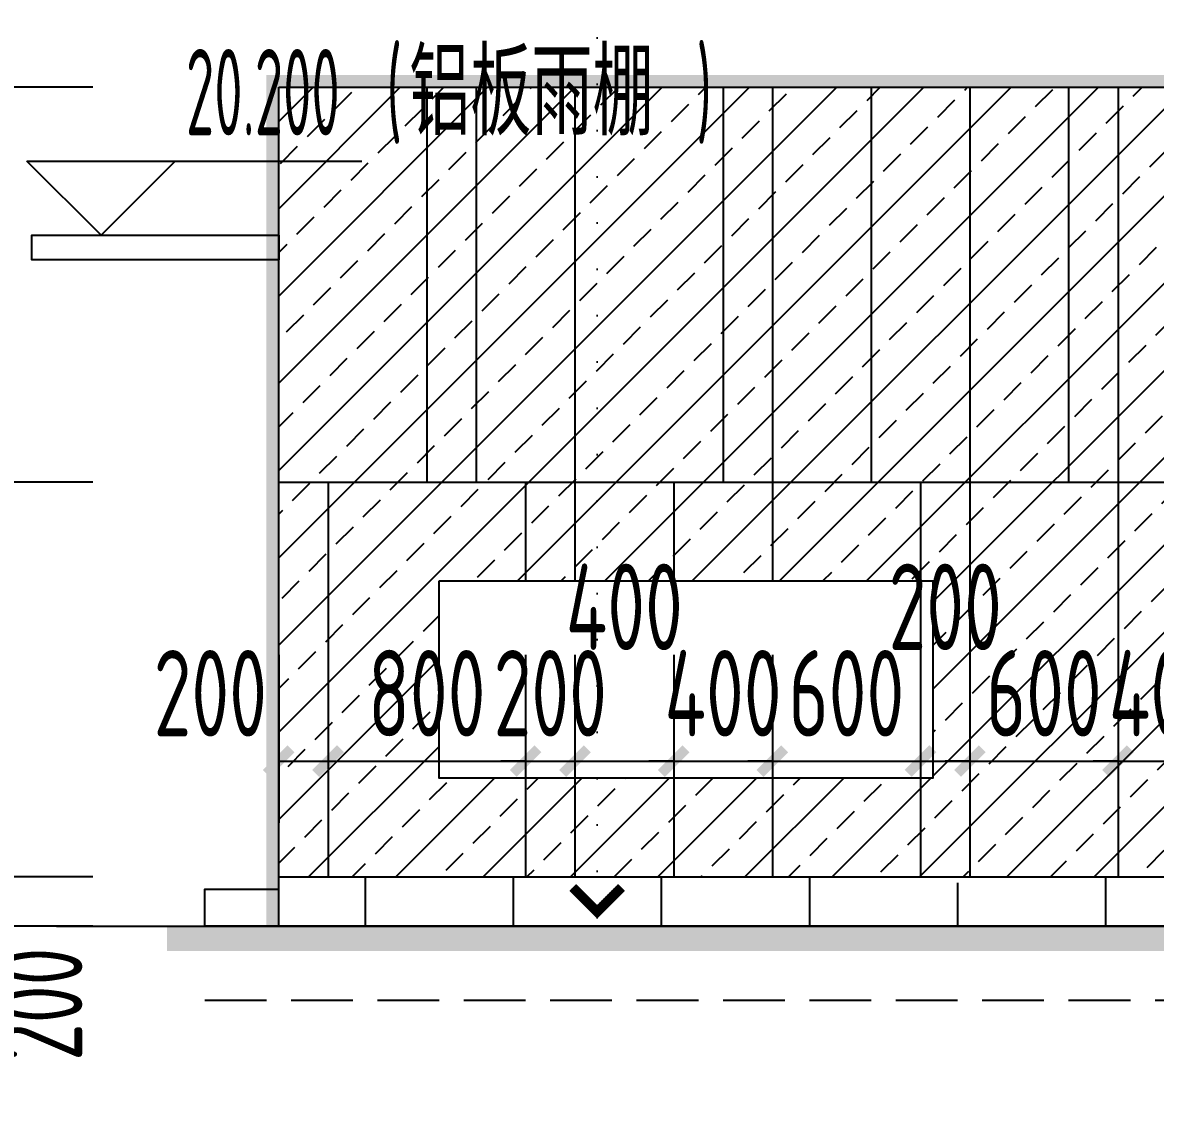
# Model space of a CAD drawing. Extents: x -863035 to 270371, y -8918 to 240488.
# Drawn here: x 208567 to 213156, y 129355 to 133730 of the extents above; entities that cross this region are included whole.
import ezdxf

# ---------------------------------------------------------------- set-up
doc = ezdxf.new("R2010")
doc.units = 0
doc.header["$LTSCALE"] = 1000
doc.header["$MEASUREMENT"] = 0
for name, pattern in [('109-34 轴网$0$L1$0$$AUDIT_BAD_LTYPE1', [0]), ('DASH', [0.35, 0.25, -0.1]), ('DOT2', [0.125, 0, -0.125])]:
    doc.linetypes.add(name, pattern=pattern)
for name, color, linetype in [('01-标注_尺寸', 124, 'Continuous'), ('01-标注_标高', 200, 'Continuous'), ('01-标注_符号', 200, 'Continuous'), ('02-TEXT_标注', 130, 'Continuous'), ('05-填充_156', 156, 'Continuous'), ('A-C_窗', 140, 'Continuous'), ('E-墙面分格', 146, 'Continuous'), ('E-立面轮廓', 241, 'Continuous')]:
    doc.layers.add(name, color=color, linetype=linetype)
doc.styles.add('_TCH_DIM', font='ROS1', dxfattribs={"width": 0.75, "bigfont": 'JD'})
doc.styles.add('_TCH_DIM_T3', font='ROS1', dxfattribs={"width": 0.75, "bigfont": 'JD'})
doc.styles.add('logo-3', font='', dxfattribs={"width": 0.8})
doc.styles.get('logo-3').set_extended_font_data('SimSun')
doc.dimstyles.new('_TCH_ARCH&&100', dxfattribs={"dimtxt": 350, "dimasz": 100, "dimexe": 250, "dimexo": 300, "dimgap": 100, "dimtad": 1, "dimdec": 0, "dimzin": 0, "dimdsep": 46, "dimtxsty": '_TCH_DIM_T3', "dimblk": 'ARCHTICK', "dimcen": 0.09, "dimclrt": 7, "dimazin": 2, "dimtfac": 1, "dimtdec": 0, "dimtix": 1, "dimtmove": 2, "dimatfit": 3, "dimfxl": 0, "dimtolj": 1, "dimtzin": 0, "dimarcsym": 0})
doc.dimstyles.new('副本 ISO-1', dxfattribs={"dimtxt": 2.5, "dimasz": 1.5, "dimexe": 1.25, "dimexo": 0.625, "dimtad": 1, "dimdec": 0, "dimtxsty": 'logo-3', "dimblk": 'ARCHTICK', "dimcen": 2.5, "dimdle": 1, "dimadec": 0, "dimazin": 0, "dimtfac": 1, "dimtdec": 0, "dimtix": 1, "dimtmove": 0, "dimatfit": 3, "dimldrblk": 'AR', "dimfxl": 0, "dimarcsym": 0})

# ---------------------------------------------------------------- blocks, each defined once
blk = doc.blocks.new('_ArchTick')
at = {"color": 0, "linetype": 'ByBlock', "const_width": 0.4}
blk.add_lwpolyline([(-0.5, -0.5), (0.5, 0.5)], dxfattribs=at)
blk = doc.blocks.new('*X7')
at = {"color": 0}
for p, q in [((-1012.3096, 1692.7201), (-1012.3096, 1692.7246)), ((-1012.3095, 1692.7247), (-1012.2858, 1692.7247)), ((-1012.3086, 1692.7191), (-1012.3086, 1692.7256)), ((-1012.3085, 1692.7257), (-1012.2868, 1692.7257)), ((-1012.3076, 1692.7181), (-1012.3076, 1692.7266)), ((-1012.3075, 1692.7267), (-1012.2878, 1692.7267)), ((-1012.3066, 1692.7171), (-1012.3066, 1692.7276)), ((-1012.3065, 1692.7277), (-1012.2888, 1692.7277)), ((-1012.3056, 1692.7161), (-1012.3056, 1692.7286)), ((-1012.3055, 1692.7287), (-1012.2898, 1692.7287)), ((-1012.3046, 1692.7151), (-1012.3046, 1692.7296)), ((-1012.3045, 1692.7297), (-1012.2908, 1692.7297)), ((-1012.3036, 1692.7141), (-1012.3036, 1692.7306)), ((-1012.3035, 1692.7307), (-1012.2918, 1692.7307)), ((-1012.3026, 1692.7131), (-1012.3026, 1692.7316)), ((-1012.3025, 1692.7317), (-1012.2928, 1692.7317)), ((-1012.3016, 1692.7121), (-1012.3016, 1692.7326)), ((-1012.3015, 1692.7327), (-1012.2938, 1692.7327)), ((-1012.3006, 1692.7111), (-1012.3006, 1692.7336)), ((-1012.3005, 1692.7337), (-1012.2948, 1692.7337)), ((-1012.2996, 1692.7101), (-1012.2996, 1692.7346)), ((-1012.2995, 1692.7347), (-1012.2958, 1692.7347)), ((-1012.2986, 1692.7091), (-1012.2986, 1692.7356)), ((-1012.2985, 1692.7357), (-1012.2968, 1692.7357)), ((-1012.2976, 1692.7081), (-1012.2976, 1692.7364)), ((-1012.2966, 1692.7071), (-1012.2966, 1692.7354)), ((-1012.2956, 1692.7061), (-1012.2956, 1692.7344)), ((-1012.2946, 1692.7051), (-1012.2946, 1692.7334)), ((-1012.2936, 1692.7041), (-1012.2936, 1692.7324)), ((-1012.2926, 1692.7031), (-1012.2926, 1692.7314)), ((-1012.2916, 1692.7021), (-1012.2916, 1692.7304)), ((-1012.2906, 1692.7011), (-1012.2906, 1692.7294)), ((-1012.2896, 1692.7001), (-1012.2896, 1692.7284)), ((-1012.2886, 1692.6991), (-1012.2886, 1692.7274)), ((-1012.2876, 1692.6981), (-1012.2876, 1692.7264)), ((-1012.2866, 1692.6971), (-1012.2866, 1692.7254)), ((-1012.2856, 1692.6961), (-1012.2856, 1692.7244)), ((-1012.3116, 1692.7221), (-1012.3116, 1692.7226)), ((-1012.3115, 1692.7227), (-1012.2838, 1692.7227)), ((-1012.3111, 1692.7217), (-1012.2828, 1692.7217)), ((-1012.3106, 1692.7211), (-1012.3106, 1692.7236)), ((-1012.3105, 1692.7237), (-1012.2848, 1692.7237)), ((-1012.3101, 1692.7207), (-1012.2818, 1692.7207)), ((-1012.3091, 1692.7197), (-1012.2808, 1692.7197)), ((-1012.3081, 1692.7187), (-1012.2798, 1692.7187)), ((-1012.3071, 1692.7177), (-1012.2788, 1692.7177)), ((-1012.3061, 1692.7167), (-1012.2778, 1692.7167)), ((-1012.3051, 1692.7157), (-1012.2768, 1692.7157)), ((-1012.3041, 1692.7147), (-1012.2758, 1692.7147)), ((-1012.3031, 1692.7137), (-1012.2748, 1692.7137)), ((-1012.3021, 1692.7127), (-1012.2738, 1692.7127)), ((-1012.3011, 1692.7117), (-1012.2728, 1692.7117)), ((-1012.3001, 1692.7107), (-1012.2718, 1692.7107)), ((-1012.2991, 1692.7097), (-1012.2708, 1692.7097)), ((-1012.2981, 1692.7087), (-1012.2698, 1692.7087)), ((-1012.2971, 1692.7077), (-1012.2688, 1692.7077)), ((-1012.2961, 1692.7067), (-1012.2678, 1692.7067)), ((-1012.2951, 1692.7057), (-1012.2668, 1692.7057)), ((-1012.2941, 1692.7047), (-1012.2658, 1692.7047)), ((-1012.2931, 1692.7037), (-1012.2648, 1692.7037)), ((-1012.2921, 1692.7027), (-1012.2638, 1692.7027)), ((-1012.2911, 1692.7017), (-1012.2628, 1692.7017)), ((-1012.2901, 1692.7007), (-1012.2618, 1692.7007)), ((-1012.2891, 1692.6997), (-1012.2608, 1692.6997)), ((-1012.2881, 1692.6987), (-1012.2598, 1692.6987)), ((-1012.2871, 1692.6977), (-1012.2588, 1692.6977)), ((-1012.2861, 1692.6967), (-1012.2578, 1692.6967)), ((-1012.2851, 1692.6957), (-1012.2568, 1692.6957)), ((-1012.2846, 1692.6951), (-1012.2846, 1692.7234)), ((-1012.2836, 1692.6941), (-1012.2836, 1692.7224)), ((-1012.2826, 1692.6931), (-1012.2826, 1692.7214)), ((-1012.2816, 1692.6921), (-1012.2816, 1692.7204)), ((-1012.2806, 1692.6911), (-1012.2806, 1692.7194)), ((-1012.2796, 1692.6901), (-1012.2796, 1692.7184)), ((-1012.2786, 1692.6891), (-1012.2786, 1692.7174)), ((-1012.2776, 1692.6881), (-1012.2776, 1692.7164)), ((-1012.2766, 1692.6871), (-1012.2766, 1692.7154)), ((-1012.2756, 1692.6861), (-1012.2756, 1692.7144)), ((-1012.2746, 1692.6851), (-1012.2746, 1692.7134)), ((-1012.2736, 1692.6841), (-1012.2736, 1692.7124)), ((-1012.2726, 1692.6831), (-1012.2726, 1692.7114)), ((-1012.2716, 1692.6821), (-1012.2716, 1692.7104)), ((-1012.2706, 1692.6811), (-1012.2706, 1692.7094)), ((-1012.2696, 1692.6801), (-1012.2696, 1692.7084)), ((-1012.2686, 1692.6791), (-1012.2686, 1692.7074)), ((-1012.2676, 1692.6781), (-1012.2676, 1692.7064)), ((-1012.2666, 1692.6771), (-1012.2666, 1692.7054)), ((-1012.2656, 1692.6761), (-1012.2656, 1692.7044)), ((-1012.2646, 1692.6751), (-1012.2646, 1692.7034)), ((-1012.2636, 1692.6741), (-1012.2636, 1692.7024)), ((-1012.2626, 1692.6731), (-1012.2626, 1692.7014)), ((-1012.2616, 1692.6721), (-1012.2616, 1692.7004)), ((-1012.2606, 1692.6711), (-1012.2606, 1692.6994)), ((-1012.2596, 1692.6701), (-1012.2596, 1692.6984)), ((-1012.2586, 1692.6424), (-1012.2586, 1692.6974)), ((-1012.2576, 1692.6434), (-1012.2576, 1692.6964)), ((-1012.2841, 1692.6947), (-1012.2558, 1692.6947)), ((-1012.2831, 1692.6937), (-1012.2548, 1692.6937)), ((-1012.2821, 1692.6927), (-1012.2538, 1692.6927)), ((-1012.2811, 1692.6917), (-1012.2528, 1692.6917)), ((-1012.2801, 1692.6907), (-1012.2518, 1692.6907)), ((-1012.2791, 1692.6897), (-1012.2508, 1692.6897)), ((-1012.2781, 1692.6887), (-1012.2498, 1692.6887)), ((-1012.2771, 1692.6877), (-1012.2488, 1692.6877)), ((-1012.2761, 1692.6867), (-1012.2478, 1692.6867)), ((-1012.2751, 1692.6857), (-1012.2468, 1692.6857)), ((-1012.2741, 1692.6847), (-1012.2458, 1692.6847)), ((-1012.2731, 1692.6837), (-1012.2448, 1692.6837)), ((-1012.2721, 1692.6827), (-1012.2438, 1692.6827)), ((-1012.2711, 1692.6817), (-1012.2428, 1692.6817)), ((-1012.2701, 1692.6807), (-1012.2418, 1692.6807)), ((-1012.2691, 1692.6797), (-1012.2408, 1692.6797)), ((-1012.2681, 1692.6787), (-1012.2398, 1692.6787)), ((-1012.2671, 1692.6777), (-1012.2388, 1692.6777)), ((-1012.2661, 1692.6767), (-1012.2378, 1692.6767)), ((-1012.2651, 1692.6757), (-1012.2368, 1692.6757)), ((-1012.2641, 1692.6747), (-1012.2358, 1692.6747)), ((-1012.2631, 1692.6737), (-1012.2348, 1692.6737)), ((-1012.2621, 1692.6727), (-1012.2338, 1692.6727)), ((-1012.2616, 1692.6677), (-1012.2333, 1692.6677)), ((-1012.2616, 1692.6394), (-1012.2616, 1692.6677)), ((-1012.2611, 1692.6717), (-1012.2328, 1692.6717)), ((-1012.2606, 1692.6687), (-1012.2323, 1692.6687)), ((-1012.2606, 1692.6404), (-1012.2606, 1692.6687)), ((-1012.2601, 1692.6707), (-1012.2318, 1692.6707)), ((-1012.2596, 1692.6697), (-1012.2313, 1692.6697)), ((-1012.2596, 1692.6414), (-1012.2596, 1692.6697)), ((-1012.2566, 1692.6444), (-1012.2566, 1692.6954)), ((-1012.2556, 1692.6454), (-1012.2556, 1692.6944)), ((-1012.2546, 1692.6464), (-1012.2546, 1692.6934)), ((-1012.2536, 1692.6474), (-1012.2536, 1692.6924)), ((-1012.2526, 1692.6484), (-1012.2526, 1692.6914)), ((-1012.2516, 1692.6494), (-1012.2516, 1692.6904)), ((-1012.2506, 1692.6504), (-1012.2506, 1692.6894)), ((-1012.2496, 1692.6514), (-1012.2496, 1692.6884)), ((-1012.2486, 1692.6524), (-1012.2486, 1692.6874)), ((-1012.2476, 1692.6534), (-1012.2476, 1692.6864)), ((-1012.2466, 1692.6544), (-1012.2466, 1692.6854)), ((-1012.2456, 1692.6554), (-1012.2456, 1692.6844)), ((-1012.2446, 1692.6564), (-1012.2446, 1692.6834)), ((-1012.2436, 1692.6574), (-1012.2436, 1692.6824)), ((-1012.2426, 1692.6584), (-1012.2426, 1692.6814)), ((-1012.2416, 1692.6594), (-1012.2416, 1692.6804)), ((-1012.2406, 1692.6604), (-1012.2406, 1692.6794)), ((-1012.2396, 1692.6614), (-1012.2396, 1692.6784)), ((-1012.2386, 1692.6624), (-1012.2386, 1692.6774)), ((-1012.2376, 1692.6634), (-1012.2376, 1692.6764)), ((-1012.2366, 1692.6644), (-1012.2366, 1692.6754)), ((-1012.2356, 1692.6654), (-1012.2356, 1692.6744)), ((-1012.2346, 1692.6664), (-1012.2346, 1692.6734)), ((-1012.2336, 1692.6674), (-1012.2336, 1692.6724)), ((-1012.2326, 1692.6684), (-1012.2326, 1692.6714)), ((-1012.2316, 1692.6694), (-1012.2316, 1692.6704)), ((-1012.2896, 1692.6397), (-1012.2613, 1692.6397)), ((-1012.2896, 1692.6114), (-1012.2896, 1692.6397)), ((-1012.2886, 1692.6407), (-1012.2603, 1692.6407)), ((-1012.2886, 1692.6124), (-1012.2886, 1692.6407)), ((-1012.2876, 1692.6417), (-1012.2593, 1692.6417)), ((-1012.2876, 1692.6134), (-1012.2876, 1692.6417)), ((-1012.2866, 1692.6427), (-1012.2583, 1692.6427)), ((-1012.2866, 1692.6144), (-1012.2866, 1692.6427)), ((-1012.2856, 1692.6437), (-1012.2573, 1692.6437)), ((-1012.2856, 1692.6154), (-1012.2856, 1692.6437)), ((-1012.2846, 1692.6447), (-1012.2563, 1692.6447)), ((-1012.2846, 1692.6164), (-1012.2846, 1692.6447)), ((-1012.2836, 1692.6457), (-1012.2553, 1692.6457)), ((-1012.2836, 1692.6174), (-1012.2836, 1692.6457)), ((-1012.2826, 1692.6467), (-1012.2543, 1692.6467)), ((-1012.2826, 1692.6184), (-1012.2826, 1692.6467)), ((-1012.2816, 1692.6477), (-1012.2533, 1692.6477)), ((-1012.2816, 1692.6194), (-1012.2816, 1692.6477)), ((-1012.2806, 1692.6487), (-1012.2523, 1692.6487)), ((-1012.2806, 1692.6204), (-1012.2806, 1692.6487)), ((-1012.2796, 1692.6497), (-1012.2513, 1692.6497)), ((-1012.2796, 1692.6214), (-1012.2796, 1692.6497)), ((-1012.2786, 1692.6507), (-1012.2503, 1692.6507)), ((-1012.2786, 1692.6224), (-1012.2786, 1692.6507)), ((-1012.2776, 1692.6517), (-1012.2493, 1692.6517)), ((-1012.2776, 1692.6234), (-1012.2776, 1692.6517)), ((-1012.2766, 1692.6527), (-1012.2483, 1692.6527)), ((-1012.2766, 1692.6244), (-1012.2766, 1692.6527)), ((-1012.2756, 1692.6537), (-1012.2473, 1692.6537)), ((-1012.2756, 1692.6254), (-1012.2756, 1692.6537)), ((-1012.2746, 1692.6547), (-1012.2463, 1692.6547)), ((-1012.2746, 1692.6264), (-1012.2746, 1692.6547)), ((-1012.2736, 1692.6557), (-1012.2453, 1692.6557)), ((-1012.2736, 1692.6274), (-1012.2736, 1692.6557)), ((-1012.2726, 1692.6567), (-1012.2443, 1692.6567)), ((-1012.2726, 1692.6284), (-1012.2726, 1692.6567)), ((-1012.2716, 1692.6577), (-1012.2433, 1692.6577)), ((-1012.2716, 1692.6294), (-1012.2716, 1692.6577)), ((-1012.2706, 1692.6587), (-1012.2423, 1692.6587)), ((-1012.2706, 1692.6304), (-1012.2706, 1692.6587)), ((-1012.2696, 1692.6597), (-1012.2413, 1692.6597)), ((-1012.2696, 1692.6314), (-1012.2696, 1692.6597)), ((-1012.2686, 1692.6607), (-1012.2403, 1692.6607)), ((-1012.2686, 1692.6324), (-1012.2686, 1692.6607)), ((-1012.2676, 1692.6617), (-1012.2393, 1692.6617)), ((-1012.2676, 1692.6334), (-1012.2676, 1692.6617)), ((-1012.2666, 1692.6627), (-1012.2383, 1692.6627)), ((-1012.2666, 1692.6344), (-1012.2666, 1692.6627)), ((-1012.2656, 1692.6637), (-1012.2373, 1692.6637)), ((-1012.2656, 1692.6354), (-1012.2656, 1692.6637)), ((-1012.2646, 1692.6647), (-1012.2363, 1692.6647)), ((-1012.2646, 1692.6364), (-1012.2646, 1692.6647)), ((-1012.2636, 1692.6657), (-1012.2353, 1692.6657)), ((-1012.2636, 1692.6374), (-1012.2636, 1692.6657)), ((-1012.2626, 1692.6667), (-1012.2343, 1692.6667)), ((-1012.2626, 1692.6384), (-1012.2626, 1692.6667)), ((-1012.3116, 1692.6177), (-1012.2833, 1692.6177)), ((-1012.3116, 1692.6172), (-1012.3116, 1692.6177)), ((-1012.3111, 1692.6167), (-1012.2843, 1692.6167)), ((-1012.3106, 1692.6187), (-1012.2823, 1692.6187)), ((-1012.3106, 1692.6162), (-1012.3106, 1692.6187)), ((-1012.3101, 1692.6157), (-1012.2853, 1692.6157)), ((-1012.3096, 1692.6197), (-1012.2813, 1692.6197)), ((-1012.3096, 1692.6152), (-1012.3096, 1692.6197)), ((-1012.3091, 1692.6147), (-1012.2863, 1692.6147)), ((-1012.3086, 1692.6207), (-1012.2803, 1692.6207)), ((-1012.3086, 1692.6142), (-1012.3086, 1692.6207)), ((-1012.3081, 1692.6137), (-1012.2873, 1692.6137)), ((-1012.3076, 1692.6217), (-1012.2793, 1692.6217)), ((-1012.3076, 1692.6132), (-1012.3076, 1692.6217)), ((-1012.3071, 1692.6127), (-1012.2883, 1692.6127)), ((-1012.3066, 1692.6227), (-1012.2783, 1692.6227)), ((-1012.3066, 1692.6122), (-1012.3066, 1692.6227)), ((-1012.3061, 1692.6117), (-1012.2893, 1692.6117)), ((-1012.3056, 1692.6237), (-1012.2773, 1692.6237)), ((-1012.3056, 1692.6112), (-1012.3056, 1692.6237)), ((-1012.3051, 1692.6107), (-1012.2903, 1692.6107)), ((-1012.3046, 1692.6247), (-1012.2763, 1692.6247)), ((-1012.3046, 1692.6102), (-1012.3046, 1692.6247)), ((-1012.3036, 1692.6257), (-1012.2753, 1692.6257)), ((-1012.3036, 1692.6092), (-1012.3036, 1692.6257)), ((-1012.3026, 1692.6267), (-1012.2743, 1692.6267)), ((-1012.3026, 1692.6082), (-1012.3026, 1692.6267)), ((-1012.3016, 1692.6277), (-1012.2733, 1692.6277)), ((-1012.3016, 1692.6072), (-1012.3016, 1692.6277)), ((-1012.3006, 1692.6287), (-1012.2723, 1692.6287)), ((-1012.3006, 1692.6062), (-1012.3006, 1692.6287)), ((-1012.2996, 1692.6297), (-1012.2713, 1692.6297)), ((-1012.2996, 1692.6052), (-1012.2996, 1692.6297)), ((-1012.2986, 1692.6307), (-1012.2703, 1692.6307)), ((-1012.2986, 1692.6042), (-1012.2986, 1692.6307)), ((-1012.2976, 1692.6317), (-1012.2693, 1692.6317)), ((-1012.2976, 1692.6034), (-1012.2976, 1692.6317)), ((-1012.2966, 1692.6327), (-1012.2683, 1692.6327)), ((-1012.2966, 1692.6044), (-1012.2966, 1692.6327)), ((-1012.2956, 1692.6337), (-1012.2673, 1692.6337)), ((-1012.2956, 1692.6054), (-1012.2956, 1692.6337)), ((-1012.2946, 1692.6347), (-1012.2663, 1692.6347)), ((-1012.2946, 1692.6064), (-1012.2946, 1692.6347)), ((-1012.2936, 1692.6357), (-1012.2653, 1692.6357)), ((-1012.2936, 1692.6074), (-1012.2936, 1692.6357)), ((-1012.2926, 1692.6367), (-1012.2643, 1692.6367)), ((-1012.2926, 1692.6084), (-1012.2926, 1692.6367)), ((-1012.2916, 1692.6377), (-1012.2633, 1692.6377)), ((-1012.2916, 1692.6094), (-1012.2916, 1692.6377)), ((-1012.2906, 1692.6387), (-1012.2623, 1692.6387)), ((-1012.2906, 1692.6104), (-1012.2906, 1692.6387)), ((-1012.3041, 1692.6097), (-1012.2913, 1692.6097)), ((-1012.3031, 1692.6087), (-1012.2923, 1692.6087)), ((-1012.3021, 1692.6077), (-1012.2933, 1692.6077)), ((-1012.3011, 1692.6067), (-1012.2943, 1692.6067)), ((-1012.3001, 1692.6057), (-1012.2953, 1692.6057)), ((-1012.2991, 1692.6047), (-1012.2963, 1692.6047)), ((-1012.2981, 1692.6037), (-1012.2973, 1692.6037))]:
    blk.add_line(p, q, dxfattribs=at)
blk = doc.blocks.new('A-ARROW')
blk.add_lwpolyline([(0.0808, 0.0525), (0.0666, 0.0666), (0, 0), (0.0666, -0.0666), (0.0808, -0.0525), (0.0283, 0)], close=True)
at = {"rotation": 180}
blk.add_blockref('*X7', (-1012.2311, 1692.6699), dxfattribs=at)
blk = doc.blocks.new('AR')
at = {"xscale": -21.59999999986031, "yscale": 21.59999999999127, "zscale": 21.6, "rotation": 359.9999997162888}
blk.add_blockref('A-ARROW', (0.002, -0.002), dxfattribs=at)
blk = doc.blocks.new('*D1798')
at = {"layer": '01-标注_尺寸', "color": 0, "lineweight": -2, "transparency": 16777216}
for p, q in [((209604.7, 131168.3), (209604.7, 130487.6)), ((209804.7, 131168.3), (209804.7, 130487.6)), ((209604.7, 130737.6), (209804.7, 130737.6))]:
    blk.add_line(p, q, dxfattribs=at)
at = {"layer": 'Defpoints', "color": 0, "transparency": 16777216}
for p in [(209604.7, 131468.3), (209804.7, 131468.3), (209804.7, 130737.6)]:
    blk.add_point(p, dxfattribs=at)
at = {"layer": '01-标注_尺寸', "color": 0, "lineweight": -2, "transparency": 16777216, "xscale": 100, "yscale": 100, "zscale": 100, "rotation": 180}
blk.add_blockref('_ArchTick', (209604.7, 130737.6), dxfattribs=at)
at = {"layer": '01-标注_尺寸', "color": 0, "lineweight": -2, "transparency": 16777216, "xscale": 100, "yscale": 100, "zscale": 100}
blk.add_blockref('_ArchTick', (209804.7, 130737.6), dxfattribs=at)
at = {"layer": '01-标注_尺寸', "color": 7, "transparency": 16777216, "insert": (209327.6, 131012.6), "char_height": 350, "attachment_point": 5, "style": '_TCH_DIM_T3'}
blk.add_mtext('\\A1;200', dxfattribs=at)
blk = doc.blocks.new('*D1799')
at = {"layer": '01-标注_尺寸', "color": 0, "lineweight": -2, "transparency": 16777216}
for p, q in [((209804.7, 131168.3), (209804.7, 130487.6)), ((210604.7, 131168.3), (210604.7, 130487.6)), ((209804.7, 130737.6), (210604.7, 130737.6))]:
    blk.add_line(p, q, dxfattribs=at)
at = {"layer": 'Defpoints', "color": 0, "transparency": 16777216}
for p in [(209804.7, 131468.3), (210604.7, 131468.3), (210604.7, 130737.6)]:
    blk.add_point(p, dxfattribs=at)
at = {"layer": '01-标注_尺寸', "color": 0, "lineweight": -2, "transparency": 16777216, "xscale": 100, "yscale": 100, "zscale": 100, "rotation": 180}
blk.add_blockref('_ArchTick', (209804.7, 130737.6), dxfattribs=at)
at = {"layer": '01-标注_尺寸', "color": 0, "lineweight": -2, "transparency": 16777216, "xscale": 100, "yscale": 100, "zscale": 100}
blk.add_blockref('_ArchTick', (210604.7, 130737.6), dxfattribs=at)
at = {"layer": '01-标注_尺寸', "color": 7, "transparency": 16777216, "insert": (210204.7, 131012.6), "char_height": 350, "attachment_point": 5, "style": '_TCH_DIM_T3'}
blk.add_mtext('\\A1;800', dxfattribs=at)
blk = doc.blocks.new('*D1800')
at = {"layer": '01-标注_尺寸', "color": 0, "lineweight": -2, "transparency": 16777216}
for p, q in [((210604.7, 131168.3), (210604.7, 130487.6)), ((210804.7, 131168.3), (210804.7, 130487.6)), ((210604.7, 130737.6), (210504.7, 130737.6)), ((210604.7, 130737.6), (210804.7, 130737.6)), ((210804.7, 130737.6), (210904.7, 130737.6))]:
    blk.add_line(p, q, dxfattribs=at)
at = {"layer": 'Defpoints', "color": 0, "transparency": 16777216}
for p in [(210604.7, 131468.3), (210804.7, 131468.3), (210804.7, 130737.6)]:
    blk.add_point(p, dxfattribs=at)
at = {"layer": '01-标注_尺寸', "color": 0, "lineweight": -2, "transparency": 16777216, "xscale": 100, "yscale": 100, "zscale": 100}
blk.add_blockref('_ArchTick', (210604.7, 130737.6), dxfattribs=at)
at = {"layer": '01-标注_尺寸', "color": 0, "lineweight": -2, "transparency": 16777216, "xscale": 100, "yscale": 100, "zscale": 100, "rotation": 180}
blk.add_blockref('_ArchTick', (210804.7, 130737.6), dxfattribs=at)
at = {"layer": '01-标注_尺寸', "color": 7, "transparency": 16777216, "insert": (210704.7, 131012.6), "char_height": 350, "attachment_point": 5, "style": '_TCH_DIM_T3'}
blk.add_mtext('\\A1;200', dxfattribs=at)
blk = doc.blocks.new('*D1801')
at = {"layer": '01-标注_尺寸', "color": 0, "lineweight": -2, "transparency": 16777216}
for p, q in [((210804.7, 131168.3), (210804.7, 130487.6)), ((211204.7, 131168.3), (211204.7, 130487.6)), ((210804.7, 130737.6), (211204.7, 130737.6))]:
    blk.add_line(p, q, dxfattribs=at)
at = {"layer": 'Defpoints', "color": 0, "transparency": 16777216}
for p in [(210804.7, 131468.3), (211204.7, 131468.3), (211204.7, 130737.6)]:
    blk.add_point(p, dxfattribs=at)
at = {"layer": '01-标注_尺寸', "color": 0, "lineweight": -2, "transparency": 16777216, "xscale": 100, "yscale": 100, "zscale": 100, "rotation": 180}
blk.add_blockref('_ArchTick', (210804.7, 130737.6), dxfattribs=at)
at = {"layer": '01-标注_尺寸', "color": 0, "lineweight": -2, "transparency": 16777216, "xscale": 100, "yscale": 100, "zscale": 100}
blk.add_blockref('_ArchTick', (211204.7, 130737.6), dxfattribs=at)
at = {"layer": '01-标注_尺寸', "color": 7, "transparency": 16777216, "insert": (211004.7, 131362.6), "char_height": 350, "attachment_point": 5, "style": '_TCH_DIM_T3'}
blk.add_mtext('\\A1;400', dxfattribs=at)
blk = doc.blocks.new('*D1802')
at = {"layer": '01-标注_尺寸', "color": 0, "lineweight": -2, "transparency": 16777216}
for p, q in [((211204.7, 131168.3), (211204.7, 130487.6)), ((211604.7, 131168.3), (211604.7, 130487.6)), ((211204.7, 130737.6), (211104.7, 130737.6)), ((211204.7, 130737.6), (211604.7, 130737.6)), ((211604.7, 130737.6), (211704.7, 130737.6))]:
    blk.add_line(p, q, dxfattribs=at)
at = {"layer": 'Defpoints', "color": 0, "transparency": 16777216}
for p in [(211204.7, 131468.3), (211604.7, 131468.3), (211604.7, 130737.6)]:
    blk.add_point(p, dxfattribs=at)
at = {"layer": '01-标注_尺寸', "color": 0, "lineweight": -2, "transparency": 16777216, "xscale": 100, "yscale": 100, "zscale": 100}
blk.add_blockref('_ArchTick', (211204.7, 130737.6), dxfattribs=at)
at = {"layer": '01-标注_尺寸', "color": 0, "lineweight": -2, "transparency": 16777216, "xscale": 100, "yscale": 100, "zscale": 100, "rotation": 180}
blk.add_blockref('_ArchTick', (211604.7, 130737.6), dxfattribs=at)
at = {"layer": '01-标注_尺寸', "color": 7, "transparency": 16777216, "insert": (211404.7, 131012.6), "char_height": 350, "attachment_point": 5, "style": '_TCH_DIM_T3'}
blk.add_mtext('\\A1;400', dxfattribs=at)
blk = doc.blocks.new('*D1803')
at = {"layer": '01-标注_尺寸', "color": 0, "lineweight": -2, "transparency": 16777216}
for p, q in [((211604.7, 131168.3), (211604.7, 130487.6)), ((212204.7, 131168.3), (212204.7, 130487.6)), ((211604.7, 130737.6), (211504.7, 130737.6)), ((211604.7, 130737.6), (212204.7, 130737.6)), ((212204.7, 130737.6), (212304.7, 130737.6))]:
    blk.add_line(p, q, dxfattribs=at)
at = {"layer": 'Defpoints', "color": 0, "transparency": 16777216}
for p in [(211604.7, 131468.3), (212204.7, 131468.3), (212204.7, 130737.6)]:
    blk.add_point(p, dxfattribs=at)
at = {"layer": '01-标注_尺寸', "color": 0, "lineweight": -2, "transparency": 16777216, "xscale": 100, "yscale": 100, "zscale": 100}
blk.add_blockref('_ArchTick', (211604.7, 130737.6), dxfattribs=at)
at = {"layer": '01-标注_尺寸', "color": 0, "lineweight": -2, "transparency": 16777216, "xscale": 100, "yscale": 100, "zscale": 100, "rotation": 180}
blk.add_blockref('_ArchTick', (212204.7, 130737.6), dxfattribs=at)
at = {"layer": '01-标注_尺寸', "color": 7, "transparency": 16777216, "insert": (211904.7, 131012.6), "char_height": 350, "attachment_point": 5, "style": '_TCH_DIM_T3'}
blk.add_mtext('\\A1;600', dxfattribs=at)
blk = doc.blocks.new('*D1804')
at = {"layer": '01-标注_尺寸', "color": 0, "lineweight": -2, "transparency": 16777216}
for p, q in [((212204.7, 131168.3), (212204.7, 130487.6)), ((212404.7, 131168.3), (212404.7, 130487.6)), ((212204.7, 130737.6), (212404.7, 130737.6))]:
    blk.add_line(p, q, dxfattribs=at)
at = {"layer": 'Defpoints', "color": 0, "transparency": 16777216}
for p in [(212204.7, 131468.3), (212404.7, 131468.3), (212404.7, 130737.6)]:
    blk.add_point(p, dxfattribs=at)
at = {"layer": '01-标注_尺寸', "color": 0, "lineweight": -2, "transparency": 16777216, "xscale": 100, "yscale": 100, "zscale": 100, "rotation": 180}
blk.add_blockref('_ArchTick', (212204.7, 130737.6), dxfattribs=at)
at = {"layer": '01-标注_尺寸', "color": 0, "lineweight": -2, "transparency": 16777216, "xscale": 100, "yscale": 100, "zscale": 100}
blk.add_blockref('_ArchTick', (212404.7, 130737.6), dxfattribs=at)
at = {"layer": '01-标注_尺寸', "color": 7, "transparency": 16777216, "insert": (212304.7, 131362.6), "char_height": 350, "attachment_point": 5, "style": '_TCH_DIM_T3'}
blk.add_mtext('\\A1;200', dxfattribs=at)
blk = doc.blocks.new('*D1805')
at = {"layer": '01-标注_尺寸', "color": 0, "lineweight": -2, "transparency": 16777216}
for p, q in [((212404.7, 131168.3), (212404.7, 130487.6)), ((213004.7, 131168.3), (213004.7, 130487.6)), ((212404.7, 130737.6), (212304.7, 130737.6)), ((212404.7, 130737.6), (213004.7, 130737.6)), ((213004.7, 130737.6), (213104.7, 130737.6))]:
    blk.add_line(p, q, dxfattribs=at)
at = {"layer": 'Defpoints', "color": 0, "transparency": 16777216}
for p in [(212404.7, 131468.3), (213004.7, 131468.3), (213004.7, 130737.6)]:
    blk.add_point(p, dxfattribs=at)
at = {"layer": '01-标注_尺寸', "color": 0, "lineweight": -2, "transparency": 16777216, "xscale": 100, "yscale": 100, "zscale": 100}
blk.add_blockref('_ArchTick', (212404.7, 130737.6), dxfattribs=at)
at = {"layer": '01-标注_尺寸', "color": 0, "lineweight": -2, "transparency": 16777216, "xscale": 100, "yscale": 100, "zscale": 100, "rotation": 180}
blk.add_blockref('_ArchTick', (213004.7, 130737.6), dxfattribs=at)
at = {"layer": '01-标注_尺寸', "color": 7, "transparency": 16777216, "insert": (212704.7, 131012.6), "char_height": 350, "attachment_point": 5, "style": '_TCH_DIM_T3'}
blk.add_mtext('\\A1;600', dxfattribs=at)
blk = doc.blocks.new('*D1806')
at = {"layer": '01-标注_尺寸', "color": 0, "lineweight": -2, "transparency": 16777216}
for p, q in [((213004.7, 131168.3), (213004.7, 130487.6)), ((213404.7, 131168.3), (213404.7, 130487.6)), ((213004.7, 130737.6), (212904.7, 130737.6)), ((213004.7, 130737.6), (213404.7, 130737.6)), ((213404.7, 130737.6), (213504.7, 130737.6))]:
    blk.add_line(p, q, dxfattribs=at)
at = {"layer": 'Defpoints', "color": 0, "transparency": 16777216}
for p in [(213004.7, 131468.3), (213404.7, 131468.3), (213404.7, 130737.6)]:
    blk.add_point(p, dxfattribs=at)
at = {"layer": '01-标注_尺寸', "color": 0, "lineweight": -2, "transparency": 16777216, "xscale": 100, "yscale": 100, "zscale": 100}
blk.add_blockref('_ArchTick', (213004.7, 130737.6), dxfattribs=at)
at = {"layer": '01-标注_尺寸', "color": 0, "lineweight": -2, "transparency": 16777216, "xscale": 100, "yscale": 100, "zscale": 100, "rotation": 180}
blk.add_blockref('_ArchTick', (213404.7, 130737.6), dxfattribs=at)
at = {"layer": '01-标注_尺寸', "color": 7, "transparency": 16777216, "insert": (213204.7, 131012.6), "char_height": 350, "attachment_point": 5, "style": '_TCH_DIM_T3'}
blk.add_mtext('\\A1;400', dxfattribs=at)
blk = doc.blocks.new('*D1820')
at = {"layer": '01-标注_尺寸', "color": 0, "lineweight": -2, "transparency": 16777216}
for p, q in [((208852.2, 130268.3), (208108.8, 130268.3)), ((208358.8, 130068.3), (208358.8, 130268.3)), ((208852.2, 130068.3), (208108.8, 130068.3))]:
    blk.add_line(p, q, dxfattribs=at)
at = {"layer": 'Defpoints', "color": 0, "transparency": 16777216}
for p in [(208358.8, 130268.3), (209152.2, 130268.3), (209152.2, 130068.3)]:
    blk.add_point(p, dxfattribs=at)
at = {"layer": '01-标注_尺寸', "color": 0, "lineweight": -2, "transparency": 16777216, "xscale": 100, "yscale": 100, "zscale": 100}
for p, rotation in [((208358.8, 130268.3), 90), ((208358.8, 130068.3), 270)]:
    blk.add_blockref('_ArchTick', p, dxfattribs=dict(at, rotation=rotation))
at = {"layer": '01-标注_尺寸', "color": 7, "transparency": 16777216, "insert": (208633.8, 129752.3), "char_height": 350, "attachment_point": 5, "rotation": 90, "style": '_TCH_DIM_T3'}
blk.add_mtext('\\A1;200', dxfattribs=at)
blk = doc.blocks.new('*D1821')
at = {"layer": '01-标注_尺寸', "color": 0, "lineweight": -2, "transparency": 16777216}
for p, q in [((208852.2, 131868.3), (208108.8, 131868.3)), ((208358.8, 130268.3), (208358.8, 131868.3)), ((208852.2, 130268.3), (208108.8, 130268.3))]:
    blk.add_line(p, q, dxfattribs=at)
at = {"layer": 'Defpoints', "color": 0, "transparency": 16777216}
for p in [(208358.8, 131868.3), (209152.2, 131868.3), (209152.2, 130268.3)]:
    blk.add_point(p, dxfattribs=at)
at = {"layer": '01-标注_尺寸', "color": 0, "lineweight": -2, "transparency": 16777216, "xscale": 100, "yscale": 100, "zscale": 100}
for p, rotation in [((208358.8, 131868.3), 90), ((208358.8, 130268.3), 270)]:
    blk.add_blockref('_ArchTick', p, dxfattribs=dict(at, rotation=rotation))
at = {"layer": '01-标注_尺寸', "color": 7, "transparency": 16777216, "insert": (208083.8, 131068.3), "char_height": 350, "attachment_point": 5, "rotation": 90, "style": '_TCH_DIM_T3'}
blk.add_mtext('\\A1;1600', dxfattribs=at)
blk = doc.blocks.new('*D1822')
at = {"layer": '01-标注_尺寸', "color": 0, "lineweight": -2, "transparency": 16777216}
for p, q in [((208852.2, 133468.3), (208108.8, 133468.3)), ((208358.8, 131868.3), (208358.8, 133468.3)), ((208852.2, 131868.3), (208108.8, 131868.3))]:
    blk.add_line(p, q, dxfattribs=at)
at = {"layer": 'Defpoints', "color": 0, "transparency": 16777216}
for p in [(208358.8, 133468.3), (209152.2, 133468.3), (209152.2, 131868.3)]:
    blk.add_point(p, dxfattribs=at)
at = {"layer": '01-标注_尺寸', "color": 0, "lineweight": -2, "transparency": 16777216, "xscale": 100, "yscale": 100, "zscale": 100}
for p, rotation in [((208358.8, 133468.3), 90), ((208358.8, 131868.3), 270)]:
    blk.add_blockref('_ArchTick', p, dxfattribs=dict(at, rotation=rotation))
at = {"layer": '01-标注_尺寸', "color": 7, "transparency": 16777216, "insert": (208083.8, 132668.3), "char_height": 350, "attachment_point": 5, "rotation": 90, "style": '_TCH_DIM_T3'}
blk.add_mtext('\\A1;1600', dxfattribs=at)

msp = doc.modelspace()

# ---------------------------------------------------------------- hatches: boundary and pattern name
at = {"layer": '05-填充_156'}
h = msp.add_hatch(dxfattribs=at)
h.set_pattern_fill('天然石材', color=256, scale=50)
h.set_pattern_definition([(45, (193304.75, -165459.94), (-176.77677, 176.77677), []), (45, (193391.68, -165549.7), (-176.77677, 176.77677), [98.68425, -56.391])])
h.paths.add_polyline_path([(214604.7, 130268.3), (214604.7, 133468.3), (209604.7, 133468.3), (209604.7, 130268.3)])
h.paths.add_polyline_path([(212254.7, 131468.3), (212254.7, 130668.3), (210254.7, 130668.3), (210254.7, 131468.3)], flags=16)

# ---------------------------------------------------------------- linework, layer by layer
at = {"layer": '01-标注_标高'}
for p, q in [((208884.7, 132868.3), (208584.7, 133168.3)), ((208584.7, 133168.3), (209941.3, 133168.3)), ((208884.7, 132868.3), (209184.7, 133168.3))]:
    msp.add_line(p, q, dxfattribs=at)
at = {"layer": 'A-C_窗'}
for p, q in [((209604.7, 130268.3), (214654.7, 130268.3)), ((208704.7, 130068.3), (218104.7, 130068.3))]:
    msp.add_line(p, q, dxfattribs=at)
at = {"layer": 'A-C_窗', "linetype": 'DASH'}
msp.add_line((209304.7, 129768.3), (224802.7, 129768.3), dxfattribs=at)
at = {"layer": 'A-C_窗', "linetype": '109-34 轴网$0$L1$0$$AUDIT_BAD_LTYPE1'}
for points in [[(209604.7, 133468.3), (214604.7, 133468.3), (214604.7, 130068.3), (209604.7, 130068.3)], [(209604.7, 132868.3), (209604.7, 132768.3), (208604.7, 132768.3), (208604.7, 132868.3)], [(210254.7, 131468.3), (212254.7, 131468.3), (212254.7, 130668.3), (210254.7, 130668.3)]]:
    msp.add_lwpolyline(points, close=True, dxfattribs=at)
msp.add_lwpolyline([(209604.7, 130068.3), (209304.7, 130068.3), (209304.7, 130218.3), (209604.7, 130218.3)], dxfattribs=at)
at = {"layer": 'E-墙面分格'}
for p, q in [((210204.7, 133468.3), (210204.7, 131868.3)), ((210404.7, 133468.3), (210404.7, 131868.3)), ((210804.7, 133468.3), (210804.7, 131868.3)), ((211404.7, 133468.3), (211404.7, 131868.3)), ((211604.7, 133468.3), (211604.7, 131868.3)), ((212004.7, 133468.3), (212004.7, 131868.3)), ((212404.7, 133468.3), (212404.7, 131868.3)), ((212804.7, 133468.3), (212804.7, 131868.3)), ((213004.7, 133468.3), (213004.7, 131868.3)), ((209604.7, 131868.3), (216754.7, 131868.3)), ((209804.7, 131868.3), (209804.7, 130268.3)), ((210604.7, 131868.3), (210604.7, 131468.3)), ((210804.7, 131868.3), (210804.7, 131468.3)), ((211204.7, 131868.3), (211204.7, 131468.3)), ((211604.7, 131868.3), (211604.7, 131468.3)), ((212204.7, 131868.3), (212204.7, 131168.3)), ((212404.7, 131868.3), (212404.7, 130268.3)), ((213004.7, 131868.3), (213004.7, 130268.3)), ((210604.7, 130668.3), (210604.7, 130268.3)), ((210804.7, 130668.3), (210804.7, 130268.3)), ((211204.7, 130668.3), (211204.7, 130268.3)), ((211604.7, 130668.3), (211604.7, 130268.3)), ((212204.7, 130668.3), (212204.7, 130268.3)), ((209954.4, 130268.3), (209954.4, 130068.3)), ((210554.4, 130268.3), (210554.4, 130068.3)), ((211154.4, 130268.3), (211154.4, 130068.3)), ((211754.4, 130268.3), (211754.4, 130068.3)), ((212354.4, 130243.8), (212354.4, 130068.3)), ((212954.4, 130268.3), (212954.4, 130068.3))]:
    msp.add_line(p, q, dxfattribs=at)
at = {"layer": 'E-立面轮廓'}
for points, const_width in [([(209579.7, 130043.3), (209579.7, 133493.3), (214579.7, 133493.3)], 50), ([(209152.2, 130018.3), (224802.7, 130018.3)], 100)]:
    msp.add_lwpolyline(points, dxfattribs=dict(at, const_width=const_width))

# ---------------------------------------------------------------- texts
at = {"layer": '02-TEXT_标注', "style": '_TCH_DIM'}
for s, height, width, p in [('20.200', 350, 0.5625, (209228.8, 133273.3)), ('(', 350, 0.5625, (210041.3, 133273.3)), ('铝板雨棚', 347.29, 0.75, (210133.2, 133273.3)), (')', 350, 0.5625, (211297.1, 133273.3))]:
    msp.add_text(s, height=height, dxfattribs=dict(at, width=width)).set_placement(p)

# ---------------------------------------------------------------- dimensions: what is measured, and where the dimension line sits
at = {"layer": '01-标注_尺寸'}
for p1, p2, distance, picture, middle in [((209152.2, 131868.3), (209152.2, 133468.3), 793.4, '*D1822', (208083.8, 132668.3)), ((209152.2, 130268.3), (209152.2, 131868.3), 793.4, '*D1821', (208083.8, 131068.3)), ((209804.7, 131468.3), (210604.7, 131468.3), -730.7, '*D1799', (210204.7, 131012.6)), ((210604.7, 131468.3), (210804.7, 131468.3), -730.7, '*D1800', (210704.7, 131012.6)), ((211204.7, 131468.3), (211604.7, 131468.3), -730.7, '*D1802', (211404.7, 131012.6)), ((211604.7, 131468.3), (212204.7, 131468.3), -730.7, '*D1803', (211904.7, 131012.6)), ((212404.7, 131468.3), (213004.7, 131468.3), -730.7, '*D1805', (212704.7, 131012.6)), ((213004.7, 131468.3), (213404.7, 131468.3), -730.7, '*D1806', (213204.7, 131012.6))]:
    dim = msp.add_aligned_dim(p1=p1, p2=p2, distance=distance, dimstyle='_TCH_ARCH&&100', dxfattribs=at)
    dim.commit()
    dim.dimension.update_dxf_attribs({"geometry": picture, "text_midpoint": middle})
for base, p1, p2, angle, picture, middle in [((211204.7, 130737.6), (210804.7, 131468.3), (211204.7, 131468.3), 0, '*D1801', (211004.7, 131362.6)), ((212404.7, 130737.6), (212204.7, 131468.3), (212404.7, 131468.3), 0, '*D1804', (212304.7, 131362.6)), ((209804.7, 130737.6), (209604.7, 131468.3), (209804.7, 131468.3), 0, '*D1798', (209327.6, 131012.6)), ((208358.8, 130268.3), (209152.2, 130068.3), (209152.2, 130268.3), 90, '*D1820', (208633.8, 129752.3))]:
    dim = msp.add_linear_dim(base=base, p1=p1, p2=p2, angle=angle, dimstyle='_TCH_ARCH&&100', dxfattribs=at)
    dim.commit()
    dim.dimension.update_dxf_attribs({"geometry": picture, "text_midpoint": middle, "dimtype": 161})

# ---------------------------------------------------------------- leaders
at = {"layer": '01-标注_符号', "color": 51, "linetype": 'DOT2', "ltscale": 1.5}
msp.add_leader([(210894.6, 130104.2), (210894.6, 135950.7)], dimstyle='副本 ISO-1', override={"dimasz": 75, "dimtad": 0}, dxfattribs=at)

doc.saveas('drawing.dxf')
